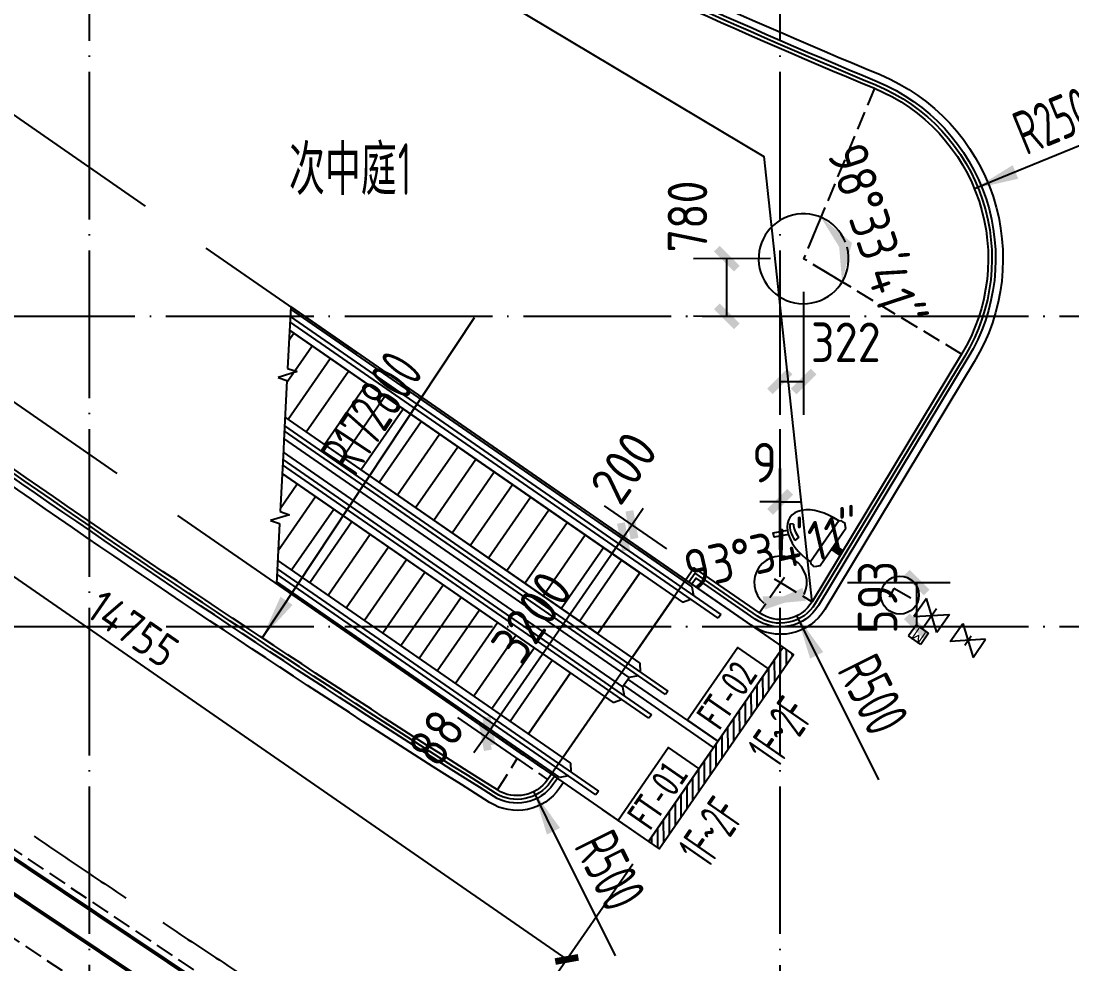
# Model space of a CAD drawing. Header units: inches. Extents: x 0 to 1813292486, y 0 to 3473589894.
# Drawn here: x 600455361 to 600469593, y 3473248045 to 3473260818 of the extents above; entities that cross this region are included whole.
import ezdxf

# ---------------------------------------------------------------- set-up
doc = ezdxf.new("R2010")
doc.units = ezdxf.units.IN
doc.header["$LTSCALE"] = 1000
doc.header["$MEASUREMENT"] = 0
for name, pattern in [('AX-MALL-GIRD-200$0$DOTE', [2.42, 2, -0.2, 0.02, -0.2]), ('AX-MALL-WALL-P02-QT$0$Ax-Dxs-Wall-P01-150$0$DASH', [0.35, 0.25, -0.1]), ('AX-MALL-WALL-P02-QT$0$DASH', [0.35, 0.25, -0.1]), ('AX-MALL-ZTKD-P02$0$DASH', [0.35, 0.25, -0.1])]:
    doc.linetypes.add(name, pattern=pattern)
for name, color, linetype in [('A-Anno-Note', 241, 'Continuous'), ('AX-MALL-DIM-P02$0$A-Detl-Thin', 131, 'Continuous'), ('AX-MALL-GIRD-200$0$A-Grid', 222, 'AX-MALL-GIRD-200$0$DOTE'), ('AX-MALL-P02-200$0$A-Anno-Note', 241, 'Continuous'), ('AX-MALL-WALL-P02$0$A-Anno-Note', 241, 'Continuous'), ('AX-MALL-WALL-P02-QT$0$A-Detl-Fine', 152, 'Continuous'), ('AX-MALL-WALL-P02-QT$0$A-Detl-Thin', 131, 'Continuous'), ('AX-MALL-WALL-P02-QT$0$A-Hdrl', 31, 'Continuous'), ('AX-MALL-WALL-P02-QT$0$A-Strs', 151, 'Continuous'), ('AX-MALL-WALL-P02-QT$0$A-Wind', 4, 'Continuous'), ('AX-MALL-WORD-P02$0$A-Anno-Note', 241, 'Continuous'), ('AX-MALL-ZTKD-P02$0$A-Anno-Dims', 3, 'Continuous'), ('AX-MALL-ZTKD-P02$0$A-Anno-Note', 241, 'Continuous'), ('AX-MALL-ZTKD-P02$0$A-Detl-Patt', 8, 'Continuous'), ('AX-MALL-ZTKD-P02$0$A-Detl-Thin', 131, 'Continuous'), ('PX-MALL-P02-LG$0$P-Dims', 2, 'Continuous'), ('PX-MALL-P02-LG$0$P-Sprl-Anno', 150, 'Continuous'), ('PX-MALL-P02-LG$0$P-WatS', 3, 'Continuous'), ('PX-MALL-P02-LG$0$PX-42#-XHS-P02$0$AUDIT_I_211020105937-10', 61, 'Continuous'), ('PX-MALL-P02-LG$0$PX-42#-XHS-P02$0$AUDIT_I_211020105937-8', 51, 'Continuous'), ('PX-MALL-P02-LG$0$PX-42#-XHS-P02$0$AUDIT_I_211020105937-9', 61, 'Continuous')]:
    doc.layers.add(name, color=color, linetype=linetype)
doc.styles.add('AX-MALL-WORD-P02$0$STANDARD', font='gbenor.shx', dxfattribs={"bigfont": 'gbcbig.shx'})
doc.styles.add('AX-MALL-WORD-P02$0$宋体', font='', dxfattribs={"width": 0.7, "height": 5})
doc.styles.add('AX-MALL-ZTKD-P02$0$_TCH_DIM', font='gbenor.shx')
doc.styles.add('AX-MALL-ZTKD-P02$0$_TCH_DIM_T3', font='gbenor.shx')
doc.styles.add('PX-MALL-P02-LG$0$PX-42#-XHS-P02$0$STANDARD', font='gbenor.shx', dxfattribs={"bigfont": 'gbcbig.shx'})
doc.styles.get('AX-MALL-WORD-P02$0$宋体').set_extended_font_data('SimSun')
doc.dimstyles.new('AX-MALL-ZTKD-P02$0$_TCH_ARCH&&150', dxfattribs={"dimtxt": 446.25, "dimasz": 225, "dimexe": 375, "dimexo": 375, "dimgap": 114.375, "dimtad": 1, "dimdec": 0, "dimzin": 0, "dimdsep": 46, "dimtxsty": 'AX-MALL-ZTKD-P02$0$_TCH_DIM_T3', "dimblk": 'AX-MALL-ZTKD-P02$0$_ArchTick', "dimcen": 0.09, "dimclrt": 7, "dimazin": 2, "dimtfac": 1, "dimtdec": 0, "dimtix": 1, "dimtmove": 2, "dimatfit": 3, "dimfxl": 500, "dimtolj": 1, "dimtzin": 0, "dimarcsym": 0})
doc.dimstyles.new('AX-MALL-ZTKD-P02$0$_TCH_ARCH&&180', dxfattribs={"dimtxt": 535.5, "dimasz": 270, "dimexe": 450, "dimexo": 450, "dimgap": 137.25, "dimtad": 1, "dimdec": 0, "dimzin": 0, "dimdsep": 46, "dimtxsty": 'AX-MALL-ZTKD-P02$0$_TCH_DIM_T3', "dimblk": 'AX-MALL-ZTKD-P02$0$_ArchTick', "dimcen": 0.09, "dimclrt": 7, "dimazin": 2, "dimtfac": 1, "dimtdec": 0, "dimtix": 1, "dimtmove": 2, "dimatfit": 3, "dimfxl": 500, "dimtolj": 1, "dimtzin": 0, "dimarcsym": 0})
doc.dimstyles.new('AX-MALL-ZTKD-P02$0$_TCH_ARROW&&180', dxfattribs={"dimtxt": 535.5, "dimasz": 540, "dimexe": 450, "dimexo": 450, "dimgap": 137.25, "dimtad": 1, "dimdec": 0, "dimzin": 0, "dimdsep": 46, "dimtxsty": 'AX-MALL-ZTKD-P02$0$_TCH_DIM_T3', "dimcen": 0.09, "dimclrt": 7, "dimaunit": 1, "dimadec": 3, "dimazin": 2, "dimtfac": 1, "dimtdec": 0, "dimtix": 1, "dimtmove": 2, "dimatfit": 3, "dimfxl": 500, "dimtolj": 1, "dimtzin": 0, "dimarcsym": 0})

# ---------------------------------------------------------------- blocks, each defined once
blk = doc.blocks.new('AX-MALL-WORD-P02')
at = {"layer": 'AX-MALL-WORD-P02$0$A-Anno-Note', "color": 2}
for points in [[(600288904, 3473148597), (600289889, 3473149283), (600289603, 3473149693), (600288618, 3473149007)], [(600287550, 3473147653), (600288535, 3473148339), (600288249, 3473148750), (600287265, 3473148064)]]:
    blk.add_lwpolyline(points, close=True, dxfattribs=at)
at = {"layer": 'AX-MALL-WORD-P02$0$A-Anno-Note', "style": 'AX-MALL-WORD-P02$0$STANDARD'}
blk.add_text('次中庭', height=675.2, rotation=339.5682, dxfattribs=at).set_placement((600286046, 3473157560))
at = {"layer": 'AX-MALL-WORD-P02$0$A-Anno-Note', "style": 'AX-MALL-WORD-P02$0$STANDARD', "width": 0.6}
blk.add_text('1', height=700, rotation=339.5682, dxfattribs=at).set_placement((600287428, 3473157045))
at = {"layer": 'AX-MALL-WORD-P02$0$A-Anno-Note', "color": 2, "style": 'AX-MALL-WORD-P02$0$宋体', "width": 0.7}
for s, p in [('FT-02', (600288959, 3473148711)), ('FT-01', (600287606, 3473147768))]:
    blk.add_text(s, height=396.5, rotation=34.8723, dxfattribs=at).set_placement(p)
at = {"layer": 'AX-MALL-WORD-P02$0$A-Anno-Note', "color": 1, "style": 'AX-MALL-WORD-P02$0$STANDARD', "width": 0.6}
for p in [(600289531, 3473147958), (600288177, 3473147014)]:
    blk.add_text('1F~2F', height=525, rotation=34.8723, dxfattribs=at).set_placement(p)
blk = doc.blocks.new('AX-MALL-GIRD-200')
at = {"layer": 'AX-MALL-GIRD-200$0$A-Grid'}
for p, q in [((600299301.5, 3473200886.9), (600260572, 3473096923.1)), ((600308063.3, 3473197622.8), (600269333.8, 3473093659.1)), ((600234020.7, 3473175185.8), (600591916.7, 3473041859)), ((600232554.6, 3473171250), (600590450.6, 3473037923.3))]:
    blk.add_line(p, q, dxfattribs=at)
blk = doc.blocks.new('*U111')
at = {"layer": 'AX-MALL-WALL-P02-QT$0$A-Detl-Fine', "color": 152, "linetype": 'AX-MALL-WALL-P02-QT$0$Ax-Dxs-Wall-P01-150$0$DASH'}
blk.add_lwpolyline([(-1000, 23197), (-1000, 14963), (0, 14963), (0, 23197)], close=True, dxfattribs=at)
at = {"layer": 'AX-MALL-WALL-P02-QT$0$A-Detl-Thin', "linetype": 'AX-MALL-WALL-P02-QT$0$Ax-Dxs-Wall-P01-150$0$DASH', "const_width": 50}
for points in [[(-900, 14963), (-900, 23197)], [(-500, 14963), (-500, 23197)]]:
    blk.add_lwpolyline(points, dxfattribs=at)
blk = doc.blocks.new('AX-MALL-WALL-P02-QT')
at = {"layer": 'AX-MALL-WALL-P02-QT$0$A-Detl-Thin', "linetype": 'AX-MALL-WALL-P02-QT$0$DASH', "ltscale": 10}
h = blk.add_hatch(dxfattribs=at)
h.set_pattern_fill('ANSI31', color=256, scale=50, angle=45.16949)
h.set_pattern_definition([(69.737654, (600194067.15, 3473267316.72), (-74.463016, 27.489087), [])])
h.paths.add_polyline_path([(600287550.4, 3473147653.4), (600287650.5, 3473147509.8), (600290275.9, 3473149339.4), (600290175.8, 3473149483)])
at = {"layer": 'AX-MALL-WALL-P02-QT$0$A-Detl-Thin', "linetype": 'AX-MALL-WALL-P02-QT$0$DASH', "ltscale": 6}
blk.add_lwpolyline([(600283320.8, 3473145798.4, -0.0233712), (600273970.6, 3473159371.2, -0.232033), (600273507.4, 3473164015.9), (600274267.8, 3473166057.2, -0.1989124), (600277030.8, 3473169027.1), (600280369.6, 3473170553.5, -0.348852), (600288219, 3473168611.7, 0.0696255), (600306657.5, 3473150560.6)], format="xyb", dxfattribs=at)
at = {"layer": 'AX-MALL-WALL-P02-QT$0$A-Detl-Thin', "ltscale": 10}
blk.add_lwpolyline([(600286750, 3473148802), (600286675.2, 3473148749.9, -0.4018467), (600285718.2, 3473148900, -0.0208554), (600277462.7, 3473160729.8, -0.4554726), (600279086.9, 3473166228.7), (600280662.3, 3473166948.9, -0.3429761), (600285201.8, 3473165876.3, 0.0356118), (600294115.5, 3473156292.2, -0.4586879), (600293952.9, 3473152202.7), (600290884.3, 3473149766.9, -0.4325813), (600289874.8, 3473149914.9), (600289375.8, 3473150631)], format="xyb", dxfattribs=at)
blk.add_lwpolyline([(600277631.3, 3473160837.4, -0.4554726), (600279170, 3473166046.8), (600280745.4, 3473166767, -0.3429761), (600285046.1, 3473165750.9, 0.0356118), (600293979.1, 3473156145.9, -0.4586879), (600293828.6, 3473152359.3), (600290759.9, 3473149923.5, -0.4325813), (600290038.9, 3473150029.3), (600289425.2, 3473150909.9), (600286560.9, 3473148914, -0.4018467), (600285877.3, 3473149021.2, -0.0208554)], format="xyb", close=True, dxfattribs=at)
at = {"layer": 'AX-MALL-WALL-P02-QT$0$A-Detl-Thin', "linetype": 'AX-MALL-WALL-P02-QT$0$DASH', "ltscale": 10}
blk.add_lwpolyline([(600279114.3, 3473159758.8), (600287550.4, 3473147653.4), (600290175.8, 3473149483), (600281739.6, 3473161588.4)], close=True, dxfattribs=at)
at = {"layer": 'AX-MALL-WALL-P02-QT$0$A-Detl-Thin', "ltscale": 10}
blk.add_lwpolyline([(600287550.4, 3473147653.4), (600287650.5, 3473147509.8), (600290275.9, 3473149339.4), (600290175.8, 3473149483)], close=True, dxfattribs=at)
at = {"layer": 'AX-MALL-WALL-P02-QT$0$A-Hdrl', "ltscale": 10}
for points in [[(600286692.8, 3473148884), (600286618, 3473148831.9, -0.4018467), (600285797.7, 3473148960.6, -0.0208554), (600277547, 3473160783.6, -0.4554726), (600279128.5, 3473166137.7), (600280703.9, 3473166857.9, -0.3429761), (600285124, 3473165813.6, 0.0356118), (600294047.3, 3473156219.1, -0.4586879), (600293890.7, 3473152281), (600290822.1, 3473149845.2, -0.4325813), (600289956.8, 3473149972.1), (600289400.4, 3473150770.7), (600289318.3, 3473150713.5)], [(600286664.2, 3473148925), (600286589.4, 3473148872.9, -0.4018467), (600285837.5, 3473148990.9, -0.0208554), (600277589.1, 3473160810.5, -0.4554726), (600279149.2, 3473166092.2), (600280724.6, 3473166812.5, -0.3429761), (600285085, 3473165782.3, 0.0356118), (600294013.2, 3473156182.5, -0.4586879), (600293859.7, 3473152320.2), (600290791, 3473149884.4, -0.4325813), (600289997.8, 3473150000.7), (600289412.8, 3473150840.3), (600289289.7, 3473150754.5)]]:
    blk.add_lwpolyline(points, format="xyb", dxfattribs=at)
at = {"layer": 'AX-MALL-WALL-P02-QT$0$A-Strs'}
for p, q in [((600285540.3, 3473156134.6), (600285206.4, 3473155362.2)), ((600290175.8, 3473149483), (600285540.3, 3473156134.6)), ((600285486.7, 3473156010.5), (600289541.4, 3473150192.1)), ((600285526.8, 3473156103.3), (600289305.5, 3473150681)), ((600288711.7, 3473151104.6), (600285412.5, 3473155838.8)), ((600285412.5, 3473155838.8), (600289112.1, 3473150530.1)), ((600289492.2, 3473150157.8), (600285458.7, 3473155945.7)), ((600285359.3, 3473155715.9), (600285452.8, 3473155781)), ((600285286, 3473155299.2), (600285624.3, 3473155534.9)), ((600284973.7, 3473154715.9), (600285795.8, 3473155288.8)), ((600285312.2, 3473155278.4), (600285043.7, 3473155294.3)), ((600285043.7, 3473155294.3), (600285143, 3473155215.6)), ((600285133.1, 3473155192.6), (600285260.6, 3473155281.4)), ((600285206.4, 3473155362.2), (600285312.2, 3473155278.4)), ((600285143, 3473155215.6), (600284817, 3473154461.5)), ((600285145.3, 3473154469.8), (600285967.3, 3473155042.7)), ((600287889.7, 3473150531.7), (600284944.9, 3473154757.3)), ((600288290, 3473149957.2), (600284944.9, 3473154757.3)), ((600285316.8, 3473154223.6), (600286138.9, 3473154796.5)), ((600288458.5, 3473149437.4), (600284870.7, 3473154585.7)), ((600284898.7, 3473154650.4), (600288507.7, 3473149471.7)), ((600284817, 3473154461.5), (600284770.3, 3473154353.6)), ((600288081.5, 3473149828), (600284830.5, 3473154492.8)), ((600285488.3, 3473153977.5), (600286310.4, 3473154550.4)), ((600284770.3, 3473154353.6), (600284436.4, 3473153581.2)), ((600284756.8, 3473154322.3), (600287951.8, 3473149737.6)), ((600285659.8, 3473153731.4), (600286481.9, 3473154304.3)), ((600288138.5, 3473149214.4), (600284688.7, 3473154164.7)), ((600284716.7, 3473154229.5), (600288187.7, 3473149248.7)), ((600287358, 3473150161.2), (600284642.5, 3473154057.9)), ((600284642.5, 3473154057.9), (600287758.4, 3473149586.7)), ((600285831.4, 3473153485.2), (600286653.4, 3473154058.1)), ((600284454.3, 3473153622.6), (600284785.1, 3473153853.1)), ((600286002.9, 3473153239.1), (600286825, 3473153812)), ((600284228, 3473153099.2), (600284956.7, 3473153607)), ((600284436.4, 3473153581.2), (600284542.2, 3473153497.4)), ((600286174.4, 3473152993), (600286996.5, 3473153565.9)), ((600284373, 3473153434.6), (600284047, 3473152680.6)), ((600284542.2, 3473153497.4), (600284273.7, 3473153513.3)), ((600284273.7, 3473153513.3), (600284373, 3473153434.6)), ((600284284.8, 3473153504.5), (600284295.6, 3473153512)), ((600284306.1, 3473152788), (600285128.2, 3473153360.9)), ((600286345.9, 3473152746.9), (600287168, 3473153319.8)), ((600284477.7, 3473152541.9), (600285299.7, 3473153114.8)), ((600286517.5, 3473152500.7), (600287339.5, 3473153073.6)), ((600284128.7, 3473152869.4), (600287154, 3473148528.3)), ((600286536, 3473149588.3), (600284174.9, 3473152976.3)), ((600286936.3, 3473149013.8), (600284174.9, 3473152976.3)), ((600284649.2, 3473152295.7), (600285471.2, 3473152868.6)), ((600286727.8, 3473148884.6), (600284060.6, 3473152711.9)), ((600287104.8, 3473148494), (600284100.7, 3473152804.7)), ((600286689, 3473152254.6), (600287511.1, 3473152827.5)), ((600284047, 3473152680.6), (600287550.4, 3473147653.4)), ((600284820.7, 3473152049.6), (600285642.8, 3473152622.5)), ((600286860.5, 3473152008.5), (600287682.6, 3473152581.4)), ((600284992.2, 3473151803.5), (600285814.3, 3473152376.4)), ((600287032, 3473151762.3), (600287854.1, 3473152335.2)), ((600285163.8, 3473151557.3), (600285985.8, 3473152130.2)), ((600287203.6, 3473151516.2), (600288025.6, 3473152089.1)), ((600285335.3, 3473151311.2), (600286157.3, 3473151884.1)), ((600287375.1, 3473151270.1), (600288197.2, 3473151843)), ((600285506.8, 3473151065.1), (600286328.9, 3473151638)), ((600287546.6, 3473151024), (600288368.7, 3473151596.9)), ((600285678.3, 3473150819), (600286500.4, 3473151391.9)), ((600287718.1, 3473150777.8), (600288540.2, 3473151350.7)), ((600285849.9, 3473150572.8), (600286671.9, 3473151145.7)), ((600287889.7, 3473150531.7), (600288711.7, 3473151104.6)), ((600288711.7, 3473151104.6), (600287889.7, 3473150531.7)), ((600286021.4, 3473150326.7), (600286843.4, 3473150899.6)), ((600286192.9, 3473150080.6), (600287015, 3473150653.5)), ((600288214.1, 3473150066.1), (600289036.2, 3473150639)), ((600289305.5, 3473150681), (600289284.2, 3473150561.3)), ((600289112.1, 3473150530.1), (600289234.9, 3473150527)), ((600286364.4, 3473149834.4), (600287186.5, 3473150407.3)), ((600286536, 3473149588.3), (600287358, 3473150161.2)), ((600287358, 3473150161.2), (600286536, 3473149588.3)), ((600289541.4, 3473150192.1), (600289492.2, 3473150157.8)), ((600288250.4, 3473149840.9), (600288290, 3473149957.2)), ((600287951.8, 3473149737.6), (600287930.5, 3473149617.9)), ((600287951.8, 3473149737.6), (600288081.5, 3473149828)), ((600288822.1, 3473148539.6), (600287975.6, 3473149754.2)), ((600288904.1, 3473148596.8), (600288057.7, 3473149811.4)), ((600288201.2, 3473149806.6), (600288081.5, 3473149828)), ((600286860.4, 3473149122.7), (600287682.5, 3473149695.6)), ((600287758.4, 3473149586.7), (600287881.2, 3473149583.6)), ((600288507.7, 3473149471.7), (600288458.5, 3473149437.4)), ((600288904.1, 3473148596.8), (600290175.8, 3473149483)), ((600288187.7, 3473149248.7), (600288138.5, 3473149214.4)), ((600286896.7, 3473148897.5), (600286936.3, 3473149013.8)), ((600286847.5, 3473148863.2), (600286727.8, 3473148884.6)), ((600287154, 3473148528.3), (600287104.8, 3473148494)), ((600287550.4, 3473147653.4), (600288822.1, 3473148539.6))]:
    blk.add_line(p, q, dxfattribs=at)
at = {"layer": 'AX-MALL-WALL-P02-QT$0$A-Detl-Thin', "color": 5, "xscale": -1, "rotation": 35.74199208008082}
blk.add_blockref('*U111', (600290901.5, 3473132941.4), dxfattribs=at)
at = {"layer": 'AX-MALL-WALL-P02-QT$0$A-Wind'}
blk.add_blockref('AX-MALL-GIRD-200', (0, 0), dxfattribs=at)
blk = doc.blocks.new('AX-MALL-WALL-P02')
at = {"layer": 'AX-MALL-WALL-P02$0$A-Anno-Note'}
blk.add_blockref('AX-MALL-WORD-P02', (0, 0), dxfattribs=at)
blk.add_blockref('AX-MALL-WALL-P02-QT', (0, 0), dxfattribs=at)
blk = doc.blocks.new('PX-MALL-P02-LG$0$gb-slzsq')
at = {"linetype": 'Continuous'}
for p, q in [((-25.9, 103.4), (-25.9, -79.7)), ((-25.9, -79.7), (67.8, -79.7))]:
    blk.add_line(p, q, dxfattribs=at)
blk.add_circle((0, 0), 180, dxfattribs=at)
blk = doc.blocks.new('PX-MALL-P02-LG$0$PX-42#-XHS-P02$0$2016_0325_094608', base_point=(139682.9, 19232.6))
for p, q in [((139528.7, 19162.9), (139502.8, 19135)), ((139837.1, 19162.9), (139528.7, 19162.9)), ((139710.8, 19162.9), (139655.1, 19162.9)), ((139837.1, 19162.9), (139863, 19135)), ((139502.8, 19135), (139502.8, 19120.4)), ((139502.8, 19105.8), (139502.8, 19120.4)), ((139514.6, 19093.1), (139502.8, 19105.8)), ((139851.2, 19093.1), (139514.6, 19093.1)), ((139851.2, 19093.1), (139863, 19105.8)), ((139863, 19120.4), (139863, 19135)), ((139863, 19120.4), (139863, 19105.8)), ((139605.9, 18934.2), (139573.5, 18925.2)), ((139658.3, 18853.9), (139646.8, 18833))]:
    blk.add_line(p, q)
at = {"const_width": 50}
blk.add_lwpolyline([(139682.9, 19232.6), (139682.9, 19162.9)], dxfattribs=at)
blk.add_lwpolyline([(139581.2, 18866.2), (139511.6, 18796.6), (139533, 18775.2), (139601.5, 18843.8)])
at = {"extrusion": (0, 0, -1)}
for centre, major_axis, ratio, start_param, end_param in [((139682.9, 19093.1), (0, -284.9), 0.590773, 4.712389, 7.853982), ((139687.9, 19043.7), (0, 199.1), 0.493091, 3.448336, 4.129971), ((139682.6, 19042.7), (0, 218.3), 0.592916, 3.422062, 4.144078)]:
    blk.add_ellipse(centre, major_axis=major_axis, ratio=ratio, start_param=start_param, end_param=end_param, dxfattribs=at)
blk = doc.blocks.new('PX-MALL-P02-LG$0$PX-42#-XHS-P02$0$A$C06D953D7')
at = {"layer": 'PX-MALL-P02-LG$0$PX-42#-XHS-P02$0$AUDIT_I_211020105937-10', "ltscale": 0.7}
for p, q in [((80, 326), (-80, 326)), ((-80, 177), (-80, 326)), ((80, 177), (80, 326)), ((-152, -120), (-152, 120)), ((152, 120), (-152, -120)), ((-152, 120), (152, -120)), ((80, 177), (-80, 177)), ((0, 0), (0, 177)), ((152, -120), (152, 120)), ((0, -90), (0, 90))]:
    blk.add_line(p, q, dxfattribs=at)
at = {"layer": 'PX-MALL-P02-LG$0$PX-42#-XHS-P02$0$AUDIT_I_211020105937-10', "ltscale": 0.7, "style": 'PX-MALL-P02-LG$0$PX-42#-XHS-P02$0$STANDARD'}
blk.add_text('M', height=150, dxfattribs=at).set_placement((-55, 190))
blk = doc.blocks.new('PX-MALL-P02-LG$0$gb-zf')
at = {"layer": 'PX-MALL-P02-LG$0$P-Dims', "color": 2, "linetype": 'Continuous'}
for p, q in [((125.3, 99.7), (-125.3, -99.7)), ((-125.3, 99.7), (125.3, -99.7)), ((-125.3, -99.7), (-125.3, 99.7)), ((125.3, -99.7), (125.3, 99.7)), ((0, -49.9), (0, 49.9))]:
    blk.add_line(p, q, dxfattribs=at)
blk = doc.blocks.new('PX-MALL-P02-LG')
at = {"layer": 'PX-MALL-P02-LG$0$P-Sprl-Anno', "ltscale": 0.7, "xscale": 1.428428819062105, "yscale": 1.428428819062105, "zscale": 1.428428819062105, "rotation": 220.2111663057838}
blk.add_blockref('PX-MALL-P02-LG$0$gb-slzsq', (600291906, 3473149592), dxfattribs=at)
at = {"layer": 'PX-MALL-P02-LG$0$P-WatS', "xscale": 1.499999999999999, "yscale": 1.499999999999999, "zscale": 1.499999999999999, "rotation": 304.8723403183305}
blk.add_blockref('PX-MALL-P02-LG$0$gb-zf', (600292554, 3473148695), dxfattribs=at)
at = {"layer": 'PX-MALL-P02-LG$0$PX-42#-XHS-P02$0$AUDIT_I_211020105937-8', "color": 3, "xscale": -2, "yscale": 2, "zscale": 1.999999999999997, "rotation": 214.8723403256078}
blk.add_blockref('PX-MALL-P02-LG$0$PX-42#-XHS-P02$0$2016_0325_094608', (600291363, 3473150402), dxfattribs=at)
at = {"layer": 'PX-MALL-P02-LG$0$PX-42#-XHS-P02$0$AUDIT_I_211020105937-9', "xscale": -1.24642601496058, "yscale": 1.24642601496058, "zscale": 1.24642601496058, "rotation": 124.8723403096373}
blk.add_blockref('PX-MALL-P02-LG$0$PX-42#-XHS-P02$0$A$C06D953D7', (600292213, 3473149183), dxfattribs=at)
blk = doc.blocks.new('AX-MALL-ZTKD-P02$0$_ArchTick')
at = {"color": 0, "linetype": 'ByBlock', "const_width": 0.4}
blk.add_lwpolyline([(-0.5, -0.5), (0.5, 0.5)], dxfattribs=at)
blk = doc.blocks.new('*D1727')
at = {"layer": 'AX-MALL-ZTKD-P02$0$A-Anno-Dims', "color": 0, "lineweight": -2, "transparency": 16777216}
for p, q in [((600291816, 3473154008), (600291235, 3473152449)), ((600292117, 3473153896), (600291537, 3473152337)), ((600291392, 3473152871), (600291694, 3473152759))]:
    blk.add_line(p, q, dxfattribs=at)
at = {"layer": 'AX-MALL-ZTKD-P02$0$A-Anno-Dims', "color": 0, "lineweight": -2, "transparency": 16777216, "xscale": 270, "yscale": 270, "zscale": 270}
for p, rotation in [((600291392, 3473152871), 159.5681613785606), ((600291694, 3473152759), 339.5681613785606)]:
    blk.add_blockref('AX-MALL-ZTKD-P02$0$_ArchTick', p, dxfattribs=dict(at, rotation=rotation))
at = {"layer": 'AX-MALL-ZTKD-P02$0$A-Anno-Dims', "color": 7, "transparency": 16777216, "insert": (600292415, 3473153057), "char_height": 535.5, "attachment_point": 5, "rotation": 339.5682, "style": 'AX-MALL-ZTKD-P02$0$_TCH_DIM_T3'}
blk.add_mtext('\\A1;322', dxfattribs=at)
blk = doc.blocks.new('*D1728')
at = {"layer": 'AX-MALL-ZTKD-P02$0$A-Anno-Dims', "color": 0, "lineweight": -2, "transparency": 16777216}
for p, q in [((600291853, 3473154475), (600290877, 3473154838)), ((600291027, 3473153949), (600291299, 3473154681)), ((600291580, 3473153743), (600290605, 3473154107))]:
    blk.add_line(p, q, dxfattribs=at)
at = {"layer": 'AX-MALL-ZTKD-P02$0$A-Anno-Dims', "color": 0, "lineweight": -2, "transparency": 16777216, "xscale": 270, "yscale": 270, "zscale": 270}
for p, rotation in [((600291299, 3473154681), 69.56816129514203), ((600291027, 3473153949), 249.568161295142)]:
    blk.add_blockref('AX-MALL-ZTKD-P02$0$_ArchTick', p, dxfattribs=dict(at, rotation=rotation))
at = {"layer": 'AX-MALL-ZTKD-P02$0$A-Anno-Dims', "color": 7, "transparency": 16777216, "insert": (600291001, 3473155402), "char_height": 535.5, "attachment_point": 5, "rotation": 69.5682, "style": 'AX-MALL-ZTKD-P02$0$_TCH_DIM_T3'}
blk.add_mtext('\\A1;780', dxfattribs=at)
blk = doc.blocks.new('*D1729')
at = {"layer": 'AX-MALL-ZTKD-P02$0$A-Anno-Dims', "color": 0, "lineweight": -2, "transparency": 16777216}
for p, q in [((600292628, 3473154697), (600292382, 3473154433)), ((600292597, 3473153911), (600292373, 3473154193))]:
    blk.add_line(p, q, dxfattribs=at)
blk.add_arc((600292274, 3473154317), 609, 1.1217, 354.3237, dxfattribs=at)
at = {"layer": 'AX-MALL-ZTKD-P02$0$A-Anno-Dims', "color": 0, "transparency": 16777216}
for points in [[(600292796, 3473154225), (600292964, 3473154289), (600292689, 3473154763)], [(600292964, 3473154291), (600292801, 3473154368), (600292653, 3473153841)]]:
    blk.add_solid(points, dxfattribs=at)
at = {"layer": 'AX-MALL-ZTKD-P02$0$A-Anno-Dims', "color": 7, "transparency": 16777216, "insert": (600293287, 3473154277), "char_height": 535.5, "attachment_point": 5, "rotation": 267.7227, "style": 'AX-MALL-ZTKD-P02$0$_TCH_DIM_T3'}
blk.add_mtext('\\A1;98°33\'41"', dxfattribs=at)
blk = doc.blocks.new('*D1730')
at = {"layer": 'AX-MALL-ZTKD-P02$0$A-Anno-Dims', "color": 0, "lineweight": -2, "transparency": 16777216}
for p, q in [((600290378, 3473150266), (600290525, 3473150368)), ((600290503, 3473150248), (600290391, 3473150388))]:
    blk.add_line(p, q, dxfattribs=at)
blk.add_arc((600290449, 3473150315), 357, 313.1242, 210.1901, dxfattribs=at)
at = {"layer": 'AX-MALL-ZTKD-P02$0$A-Anno-Dims', "color": 0, "transparency": 16777216}
for points in [[(600290157, 3473150224), (600290124, 3473150047), (600290671, 3473150035)], [(600290684, 3473149965), (600290703, 3473150144), (600290156, 3473150111)]]:
    blk.add_solid(points, dxfattribs=at)
at = {"layer": 'AX-MALL-ZTKD-P02$0$A-Anno-Dims', "color": 7, "transparency": 16777216, "insert": (600290506, 3473150753), "char_height": 535.5, "attachment_point": 5, "rotation": 352.5302, "style": 'AX-MALL-ZTKD-P02$0$_TCH_DIM_T3'}
blk.add_mtext('\\A1;93°34\'11"', dxfattribs=at)
blk = doc.blocks.new('*D1731')
at = {"layer": 'AX-MALL-ZTKD-P02$0$A-Anno-Dims', "color": 0, "lineweight": -2, "transparency": 16777216}
for p, q in [((600291298, 3473149999), (600292601, 3473149513)), ((600291972, 3473149115), (600292179, 3473149671)), ((600291091, 3473149444), (600292394, 3473148958))]:
    blk.add_line(p, q, dxfattribs=at)
at = {"layer": 'AX-MALL-ZTKD-P02$0$A-Anno-Dims', "color": 0, "lineweight": -2, "transparency": 16777216, "xscale": 270, "yscale": 270, "zscale": 270}
for p, rotation in [((600292179, 3473149671), 69.56816127650266), ((600291972, 3473149115), 249.5681612765027)]:
    blk.add_blockref('AX-MALL-ZTKD-P02$0$_ArchTick', p, dxfattribs=dict(at, rotation=rotation))
at = {"layer": 'AX-MALL-ZTKD-P02$0$A-Anno-Dims', "color": 7, "transparency": 16777216, "insert": (600291612, 3473149669), "char_height": 535.5, "attachment_point": 5, "rotation": 69.5682, "style": 'AX-MALL-ZTKD-P02$0$_TCH_DIM_T3'}
blk.add_mtext('\\A1;593', dxfattribs=at)
blk = doc.blocks.new('*D1732')
at = {"layer": 'AX-MALL-ZTKD-P02$0$A-Anno-Dims', "color": 0, "lineweight": -2, "transparency": 16777216}
for p, q in [((600290598, 3473150740), (600290980, 3473151765)), ((600290606, 3473150737), (600290988, 3473151762)), ((600290823, 3473151343), (600290570, 3473151438)), ((600290823, 3473151343), (600290831, 3473151340)), ((600290831, 3473151340), (600291084, 3473151246))]:
    blk.add_line(p, q, dxfattribs=at)
at = {"layer": 'AX-MALL-ZTKD-P02$0$A-Anno-Dims', "color": 0, "lineweight": -2, "transparency": 16777216, "xscale": 270, "yscale": 270, "zscale": 270}
for p, rotation in [((600290823, 3473151343), 339.5681623941638), ((600290831, 3473151340), 159.5681623941638)]:
    blk.add_blockref('AX-MALL-ZTKD-P02$0$_ArchTick', p, dxfattribs=dict(at, rotation=rotation))
at = {"layer": 'AX-MALL-ZTKD-P02$0$A-Anno-Dims', "color": 7, "transparency": 16777216, "insert": (600290815, 3473151913), "char_height": 535.5, "attachment_point": 5, "rotation": 339.5682, "style": 'AX-MALL-ZTKD-P02$0$_TCH_DIM_T3'}
blk.add_mtext('\\A1;9', dxfattribs=at)
blk = doc.blocks.new('*D1735')
at = {"layer": 'AX-MALL-ZTKD-P02$0$A-Anno-Dims', "color": 0, "lineweight": -2, "transparency": 16777216}
for p, q in [((600283356, 3473161289), (600283778, 3473161132)), ((600282743, 3473160498), (600283000, 3473160129))]:
    blk.add_line(p, q, dxfattribs=at)
blk.add_arc((600281784, 3473161875), 1678, 323.3945, 321.046, dxfattribs=at)
at = {"layer": 'AX-MALL-ZTKD-P02$0$A-Anno-Dims', "color": 0, "transparency": 16777216}
for points in [[(600283010, 3473160864), (600283167, 3473160775), (600283356, 3473161289)], [(600283193, 3473160810), (600283068, 3473160939), (600282743, 3473160498)]]:
    blk.add_solid(points, dxfattribs=at)
at = {"layer": 'AX-MALL-ZTKD-P02$0$A-Anno-Dims', "color": 7, "transparency": 16777216, "insert": (600282790, 3473161095), "char_height": 535.5, "attachment_point": 5, "rotation": 52.2203, "style": 'AX-MALL-ZTKD-P02$0$_TCH_DIM_T3'}
blk.add_mtext('\\A1;34°41\'45"', dxfattribs=at)
blk = doc.blocks.new('*D1736')
at = {"layer": 'AX-MALL-ZTKD-P02$0$A-Anno-Dims', "color": 0, "lineweight": -2, "transparency": 16777216}
for p, q in [((600286378, 3473149335), (600285791, 3473150177)), ((600286306, 3473149285), (600285719, 3473150127)), ((600286049, 3473149808), (600286270, 3473149963)), ((600285977, 3473149758), (600285755, 3473149604)), ((600285977, 3473149758), (600286049, 3473149808))]:
    blk.add_line(p, q, dxfattribs=at)
at = {"layer": 'AX-MALL-ZTKD-P02$0$A-Anno-Dims', "color": 0, "lineweight": -2, "transparency": 16777216, "xscale": 270, "yscale": 270, "zscale": 270}
for p, rotation in [((600285977, 3473149758), 34.87233869871395), ((600286049, 3473149808), 214.872338698714)]:
    blk.add_blockref('AX-MALL-ZTKD-P02$0$_ArchTick', p, dxfattribs=dict(at, rotation=rotation))
at = {"layer": 'AX-MALL-ZTKD-P02$0$A-Anno-Dims', "color": 7, "transparency": 16777216, "insert": (600285350, 3473149969), "char_height": 535.5, "attachment_point": 5, "rotation": 34.8723, "style": 'AX-MALL-ZTKD-P02$0$_TCH_DIM_T3'}
blk.add_mtext('\\A1;88', dxfattribs=at)
blk = doc.blocks.new('*D1737')
at = {"layer": 'AX-MALL-ZTKD-P02$0$A-Anno-Dims', "color": 0, "lineweight": -2, "transparency": 16777216}
for p, q in [((600289004, 3473151165), (600288417, 3473152007)), ((600286049, 3473149808), (600288674, 3473151638)), ((600286378, 3473149335), (600285791, 3473150177))]:
    blk.add_line(p, q, dxfattribs=at)
at = {"layer": 'AX-MALL-ZTKD-P02$0$A-Anno-Dims', "color": 0, "lineweight": -2, "transparency": 16777216, "xscale": 270, "yscale": 270, "zscale": 270}
for p, rotation in [((600288674, 3473151638), 34.8723386970732), ((600286049, 3473149808), 214.8723386970732)]:
    blk.add_blockref('AX-MALL-ZTKD-P02$0$_ArchTick', p, dxfattribs=dict(at, rotation=rotation))
at = {"layer": 'AX-MALL-ZTKD-P02$0$A-Anno-Dims', "color": 7, "transparency": 16777216, "insert": (600287130, 3473151055), "char_height": 535.5, "attachment_point": 5, "rotation": 34.8723, "style": 'AX-MALL-ZTKD-P02$0$_TCH_DIM_T3'}
blk.add_mtext('\\A1;3200', dxfattribs=at)
blk = doc.blocks.new('*D1738')
at = {"layer": 'AX-MALL-ZTKD-P02$0$A-Anno-Dims', "color": 0, "lineweight": -2, "transparency": 16777216}
for p, q in [((600289004, 3473151165), (600288417, 3473152007)), ((600289168, 3473151279), (600288581, 3473152121)), ((600288838, 3473151752), (600289060, 3473151907)), ((600288674, 3473151638), (600288838, 3473151752)), ((600288674, 3473151638), (600288453, 3473151483))]:
    blk.add_line(p, q, dxfattribs=at)
at = {"layer": 'AX-MALL-ZTKD-P02$0$A-Anno-Dims', "color": 0, "lineweight": -2, "transparency": 16777216, "xscale": 270, "yscale": 270, "zscale": 270}
for p, rotation in [((600288838, 3473151752), 214.8723387084422), ((600288674, 3473151638), 34.87233870844217)]:
    blk.add_blockref('AX-MALL-ZTKD-P02$0$_ArchTick', p, dxfattribs=dict(at, rotation=rotation))
at = {"layer": 'AX-MALL-ZTKD-P02$0$A-Anno-Dims', "color": 7, "transparency": 16777216, "insert": (600289004, 3473152515), "char_height": 535.5, "attachment_point": 5, "rotation": 34.8723, "style": 'AX-MALL-ZTKD-P02$0$_TCH_DIM_T3'}
blk.add_mtext('\\A1;200', dxfattribs=at)
blk = doc.blocks.new('*D1876')
at = {"layer": 'AX-MALL-ZTKD-P02$0$A-Anno-Dims', "color": 0, "lineweight": -2, "transparency": 16777216}
for p, q in [((600278807, 3473159544), (600277212, 3473158433)), ((600277520, 3473158648), (600285956, 3473146542)), ((600287243, 3473147439), (600285648, 3473146328))]:
    blk.add_line(p, q, dxfattribs=at)
at = {"layer": 'AX-MALL-ZTKD-P02$0$A-Anno-Dims', "color": 0, "lineweight": -2, "transparency": 16777216, "xscale": 225, "yscale": 225, "zscale": 225}
for p, rotation in [((600277520, 3473158648), 124.8723389370086), ((600285956, 3473146542), 304.8723389370085)]:
    blk.add_blockref('AX-MALL-ZTKD-P02$0$_ArchTick', p, dxfattribs=dict(at, rotation=rotation))
at = {"layer": 'AX-MALL-ZTKD-P02$0$A-Anno-Dims', "color": 7, "transparency": 16777216, "insert": (600282015, 3473152788), "char_height": 446.2, "attachment_point": 5, "rotation": 304.8723, "style": 'AX-MALL-ZTKD-P02$0$_TCH_DIM_T3'}
blk.add_mtext('\\A1;14755', dxfattribs=at)
blk = doc.blocks.new('AX-MALL-ZTKD-P02')
at = {"layer": 'AX-MALL-ZTKD-P02$0$A-Anno-Dims'}
for points in [[(600287815.2, 3473155125.1), (600283934, 3473152301), (600283610.5, 3473152065.6)], [(600297571.5, 3473154487.7), (600295172.8, 3473154410.6), (600294773, 3473154397.7)], [(600290762.9, 3473147345.6), (600290543.7, 3473149420.1), (600290501.6, 3473149817.9)], [(600286591.5, 3473146356.5), (600286372.2, 3473148431), (600286330.2, 3473148828.8)]]:
    blk.add_lwpolyline(points, dxfattribs=at)
for points in [[(600295372.7, 3473154417, 198, 0, 0), (600294773, 3473154397.7, 0, 0, 0)], [(600284095.7, 3473152418.7, 198, 0, 0), (600283610.5, 3473152065.6, 0, 0, 0)], [(600290564.7, 3473149221.2, 198, 0, 0), (600290501.6, 3473149817.9, 0, 0, 0)], [(600286393.2, 3473148232.1, 198, 0, 0), (600286330.2, 3473148828.8, 0, 0, 0)]]:
    blk.add_lwpolyline(points, format="xyseb", dxfattribs=at)
at = {"layer": 'AX-MALL-ZTKD-P02$0$A-Detl-Patt', "linetype": 'AX-MALL-ZTKD-P02$0$DASH'}
for p, q in [((600293979.1, 3473156145.9), (600292274.3, 3473154317.4)), ((600293828.6, 3473152359.3), (600292274.3, 3473154317.4)), ((600290449.1, 3473150315.1), (600290038.9, 3473150029.3)), ((600290449.1, 3473150315.1), (600290759.9, 3473149923.5)), ((600285880, 3473149022.9), (600286277.6, 3473149326)), ((600286277.6, 3473149326), (600286563.5, 3473148915.8))]:
    blk.add_line(p, q, dxfattribs=at)
at = {"layer": 'AX-MALL-ZTKD-P02$0$A-Detl-Patt'}
blk.add_lwpolyline([(600283343, 3473166920.5), (600292253.5, 3473155801), (600290754.7, 3473149919.4)], dxfattribs=at)
at = {"layer": 'AX-MALL-ZTKD-P02$0$A-Detl-Thin', "ltscale": 10}
blk.add_lwpolyline([(600277631.3, 3473160837.4, -0.4554726), (600279170, 3473166046.8), (600280745.4, 3473166767, -0.3429761), (600285046.1, 3473165750.9, 0.0356118), (600293979.1, 3473156145.9, -0.4586879), (600293828.6, 3473152359.3), (600290759.9, 3473149923.5, -0.4325813), (600290038.9, 3473150029.3), (600289425.2, 3473150909.9), (600286560.9, 3473148914, -0.4018467), (600285877.3, 3473149021.2, -0.0208554)], format="xyb", close=True, dxfattribs=at)
at = {"layer": 'AX-MALL-ZTKD-P02$0$A-Detl-Thin', "linetype": 'AX-MALL-ZTKD-P02$0$DASH', "ltscale": 10}
blk.add_lwpolyline([(600279114.3, 3473159758.8), (600287550.4, 3473147653.4), (600290175.8, 3473149483), (600281739.6, 3473161588.4)], close=True, dxfattribs=at)
at = {"layer": 'AX-MALL-ZTKD-P02$0$A-Anno-Note'}
blk.add_blockref('AX-MALL-GIRD-200', (0, 0), dxfattribs=at)
at = {"layer": 'AX-MALL-ZTKD-P02$0$A-Anno-Dims', "color": 7, "style": 'AX-MALL-ZTKD-P02$0$_TCH_DIM', "width": 0.7}
for s, rotation, p in [('R2500', 1.84076, (600295583.5, 3473154576.4)), ('R172800', 36.04046, (600285543.8, 3473153660.9)), ('R500', 276.03273, (600290747.7, 3473148940.3)), ('R500', 276.03273, (600286576.3, 3473147951.2))]:
    blk.add_text(s, height=595, rotation=rotation, dxfattribs=at).set_placement(p)
at = {"layer": 'AX-MALL-ZTKD-P02$0$A-Anno-Dims'}
for base, center, p1, p2, picture, middle, turn in [((600283206.7908, 3473160985.5911), (600281783.9654, 3473161874.5714), (600282485.9097, 3473160867.3219), (600282934.4399, 3473161445.9859), '*D1735', (600282789.8809, 3473161094.8726), 52.22025), ((600292864.3252, 3473154466.1921), (600292274.2605, 3473154317.4353), (600292876.4147, 3473153558.848), (600292934.7526, 3473155025.8098), '*D1729', (600293286.9869, 3473154277.1613), 267.72267)]:
    dim = blk.add_angular_dim_3p(base=base, center=center, p1=p1, p2=p2, dimstyle='AX-MALL-ZTKD-P02$0$_TCH_ARROW&&180', override={"dimgap": 0}, dxfattribs=at)
    dim.commit()
    dim.dimension.update_dxf_attribs({"geometry": picture, "text_midpoint": middle, "dimtype": 133, "text_rotation": turn})
for p1, p2, distance, dimstyle, picture, middle in [((600279114.3, 3473159758.8), (600287550.4, 3473147653.4), -1943.4, 'AX-MALL-ZTKD-P02$0$_TCH_ARCH&&150', '*D1876', (600282014.8, 3473152787.9)), ((600286635.6, 3473148966.1), (600289261, 3473150795.7), 1026.4, 'AX-MALL-ZTKD-P02$0$_TCH_ARCH&&180', '*D1737', (600287129.9, 3473151055.3))]:
    dim = blk.add_aligned_dim(p1=p1, p2=p2, distance=distance, dimstyle=dimstyle, dxfattribs=at)
    dim.commit()
    dim.dimension.update_dxf_attribs({"geometry": picture, "text_midpoint": middle})
for base, p1, p2, angle, picture, middle in [((600291299.1, 3473154680.7), (600292001.8, 3473153586.1), (600292274.3, 3473154317.4), 69.56816, '*D1728', (600291001.2, 3473155402)), ((600291693.6, 3473152758.7), (600291972.6, 3473154429.8), (600292274.3, 3473154317.4), 339.56816, '*D1727', (600292414.9, 3473153056.7)), ((600288838.2, 3473151752.1), (600289261, 3473150795.7), (600289425.1, 3473150910), 34.87234, '*D1738', (600289003.9, 3473152514.8)), ((600290831, 3473151340.4), (600290440.9, 3473150318.2), (600290449.1, 3473150315.1), 339.56816, '*D1732', (600290815.2, 3473151912.9)), ((600286048.8, 3473149808.2), (600286563.5, 3473148915.8), (600286635.6, 3473148966.1), 34.87234, '*D1736', (600285350.2, 3473149968.6)), ((600292179.4, 3473149670.6), (600290669.1, 3473149600.7), (600290876, 3473150156.1), 69.56816, '*D1731', (600291612.1, 3473149668.9))]:
    dim = blk.add_linear_dim(base=base, p1=p1, p2=p2, angle=angle, dimstyle='AX-MALL-ZTKD-P02$0$_TCH_ARCH&&180', dxfattribs=at)
    dim.commit()
    dim.dimension.update_dxf_attribs({"geometry": picture, "text_midpoint": middle, "dimtype": 129})
dim = blk.add_angular_dim_3p(base=(600290494.159, 3473149960.9227), center=(600290449.0839, 3473150315.1385), p1=(600290009.2286, 3473150008.6067), p2=(600290782.407, 3473149895.2217), dimstyle='AX-MALL-ZTKD-P02$0$_TCH_ARROW&&180', dxfattribs=at)
dim.commit()
dim.dimension.update_dxf_attribs({"geometry": '*D1730', "text_midpoint": (600290506.4296, 3473150752.5032), "dimtype": 133})
blk = doc.blocks.new('AX-MALL-DIM-P02')
at = {"layer": 'AX-MALL-DIM-P02$0$A-Detl-Thin'}
blk.add_blockref('AX-MALL-ZTKD-P02', (0, 0), dxfattribs=at)
blk = doc.blocks.new('AX-MALL-P02-200')
at = {"layer": 'AX-MALL-P02-200$0$A-Anno-Note'}
blk.add_blockref('AX-MALL-WALL-P02', (0, 0), dxfattribs=at)
for name in ['AX-MALL-DIM-P02', 'PX-MALL-P02-LG']:
    blk.add_blockref(name, (0, 0), dxfattribs=at)

msp = doc.modelspace()

# ---------------------------------------------------------------- block references
at = {"layer": 'A-Anno-Note', "rotation": 20.43183869077545}
msp.add_blockref('AX-MALL-P02-200', (1250392459, 9048126), dxfattribs=at)

doc.saveas('drawing.dxf')
